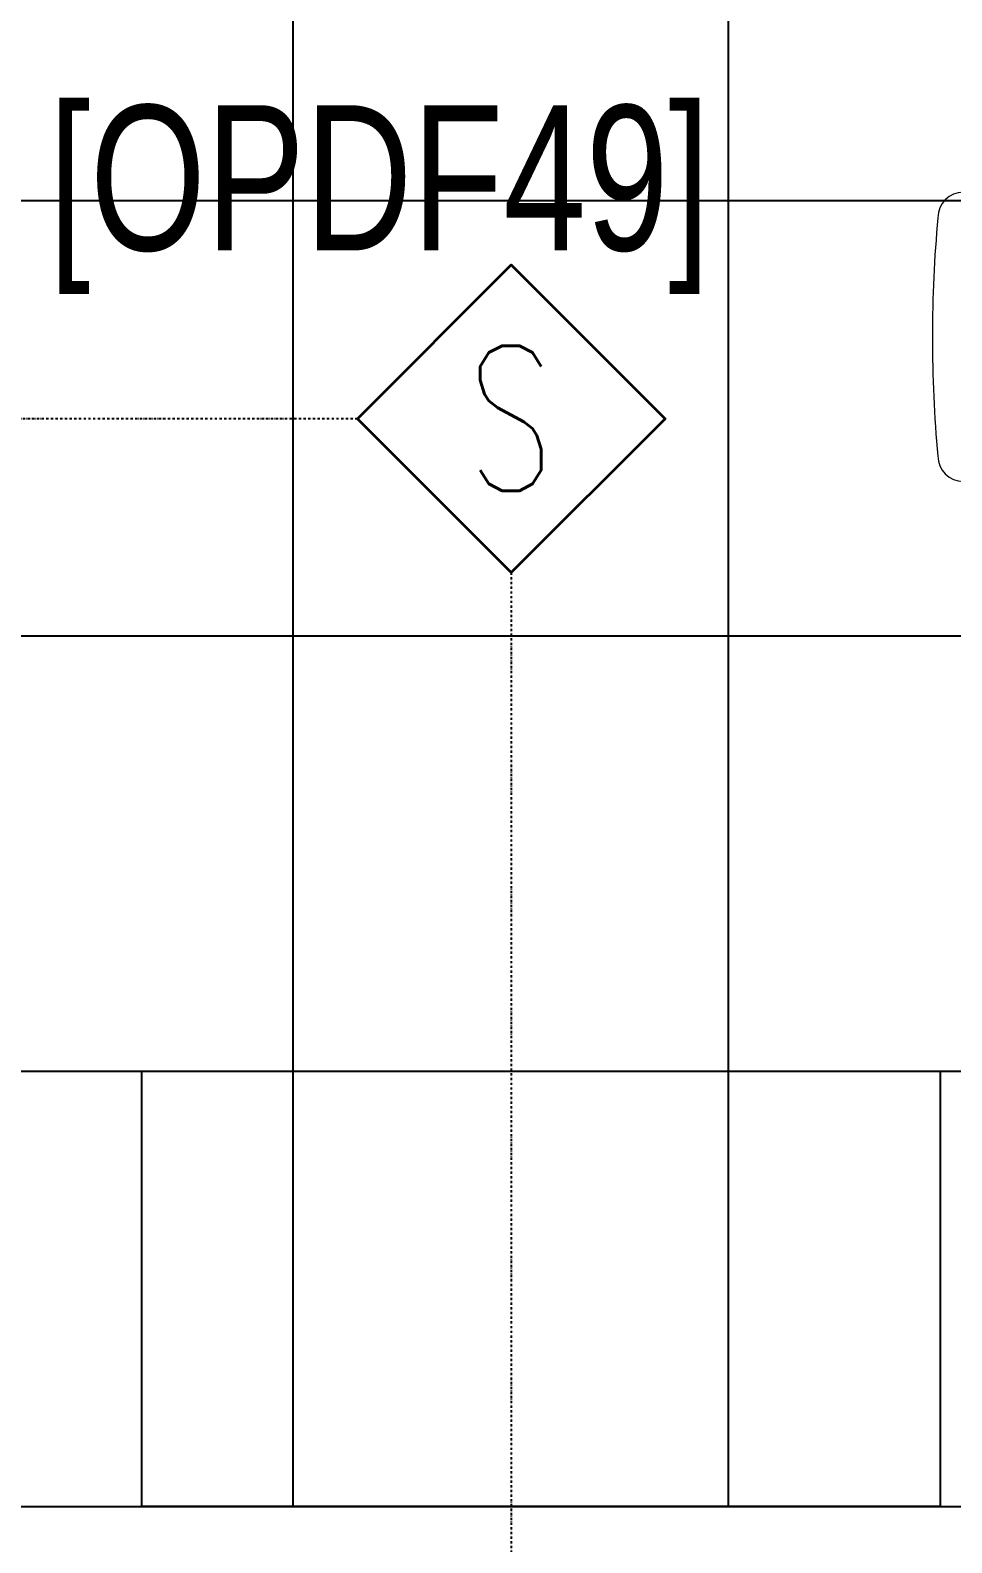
# Model space of a CAD drawing. Extents: x -12260 to 57327, y -29287 to 19916.
# Drawn here: x 36814 to 38084, y 5485 to 7570 of the extents above; entities that cross this region are included whole.
import ezdxf
from ezdxf.enums import TextEntityAlignment as Align

# ---------------------------------------------------------------- set-up
doc = ezdxf.new("R2010")
doc.units = 0
doc.header["$LTSCALE"] = 0.25
doc.linetypes.add('DASHDOT', pattern=[25.4, 12.7, -6.35, 0, -6.35])
for name, color, linetype, lineweight in [('01-First Floor$0$72_EGR_BASE_TEXT', 252, 'Continuous', 5), ('01-First Floor$0$LOADING', 253, 'Continuous', 5), ('01-First Floor$0$Walls', 251, 'Continuous', 5), ('E-LITE-CLNG-CNDT', 6, 'DASHDOT', 35), ('F-ALRM-CLNG @ 100', 33, 'Continuous', 35), ('F-ALRM-CLNG-CNDT', 51, 'DASHDOT', 25)]:
    doc.layers.add(name, color=color, linetype=linetype, lineweight=lineweight)
doc.layers.add('01-First Floor$0$FALSE CEILING', color=251, linetype='Continuous')
doc.styles.add('01-First Floor$0$X3G_ENTITY_9F38', font='swisscl.ttf', dxfattribs={"height": 0.2})
doc.styles.add('DC_SIMPLEX', font='SIMPLEX.shx', dxfattribs={"width": 0.7})

# ---------------------------------------------------------------- blocks, each defined once
blk = doc.blocks.new('01-First Floor$0$GF21018-P')
at = {"color": 0}
for centre, radius, start, end in [((-0.1643, 0.0425), 0.0351, 90, 270), ((0.1641, 0.0425), 0.0351, 270, 90), ((0, 1.8314), 1.8314, 264.8532, 275.147)]:
    blk.add_arc(centre, radius, start, end, dxfattribs=at)
blk = doc.blocks.new('01-First Floor')
at = {"layer": '01-First Floor$0$FALSE CEILING', "linetype": 'Continuous'}
for p, q in [((37176, 5535), (37176, 8610)), ((37776, 5535), (37776, 8610)), ((35376, 7335), (39376, 7335)), ((35376, 6735), (39376, 6735)), ((35376, 6135), (39376, 6135))]:
    blk.add_line(p, q, dxfattribs=at)
at = {"layer": '01-First Floor$0$FALSE CEILING'}
blk.add_lwpolyline([(39376, 8610), (35376, 8610), (35376, 5535), (39376, 5535)], close=True, dxfattribs=at)
at = {"layer": '01-First Floor$0$FALSE CEILING', "elevation": -0.1}
blk.add_lwpolyline([(36967.7, 6135), (38067.7, 6135), (38067.7, 5535), (36967.7, 5535)], close=True, dxfattribs=at)
at = {"layer": '01-First Floor$0$LOADING', "elevation": -0.1}
blk.add_lwpolyline([(36967.7, 6135), (38067.7, 6135), (38067.7, 5535), (36967.7, 5535)], close=True, dxfattribs=at)
at = {"layer": '01-First Floor$0$Walls'}
blk.add_line((39376, 5535), (35376, 5535), dxfattribs=at)
at = {"layer": '01-First Floor$0$LOADING', "extrusion": (-7.77426e-06, 2.24021e-05, 1), "xscale": 1000, "yscale": 1000, "zscale": 1000, "rotation": 269.9985892449479}
blk.add_blockref('01-First Floor$0$GF21018-P', (38057.3, 7147.1, -0.3), dxfattribs=at)
at = {"layer": '01-First Floor$0$72_EGR_BASE_TEXT', "insert": (37294.8, 7466.4), "char_height": 200, "attachment_point": 2, "style": '01-First Floor$0$X3G_ENTITY_9F38'}
blk.add_mtext('[OPDF49]', dxfattribs=at)
blk = doc.blocks.new('A$C5CF53093')
blk.add_lwpolyline([(0, -212.1), (-212.1, 0), (0, 212.1), (212.1, 0)], close=True)
blk = doc.blocks.new('*U70')
at = {"xscale": 0.01, "yscale": 0.01, "zscale": 0.01}
blk.add_blockref('A$C5CF53093', (0.007, -0.007), dxfattribs=at)
at = {"color": 6, "style": 'DC_SIMPLEX', "width": 0.7, "flags": 8}
blk.add_attdef('TYPE', text='', height=2, rotation=360, dxfattribs=at).set_placement((0, 0), align=Align.MIDDLE_CENTER)

msp = doc.modelspace()

# ---------------------------------------------------------------- linework, layer by layer
at = {"layer": 'F-ALRM-CLNG-CNDT'}
msp.add_lwpolyline([(37264.6, 7034.3), (34182.8, 7034.3, 0.414214), (34082.8, 6934.3), (34082.8, 6045.4)], format="xyb", dxfattribs=at)
msp.add_lwpolyline([(37476.7, 6822.2), (37476.7, 4071.4)], dxfattribs=at)

# ---------------------------------------------------------------- block references
at = {"layer": 'E-LITE-CLNG-CNDT'}
msp.add_blockref('01-First Floor', (0, 0), dxfattribs=at)
at = {"layer": 'F-ALRM-CLNG @ 100', "xscale": 100, "yscale": 100, "zscale": 100}
msp.add_blockref('*U70', (37476, 7035), dxfattribs=at).add_auto_attribs({'TYPE': 'S'})

doc.saveas('drawing.dxf')
